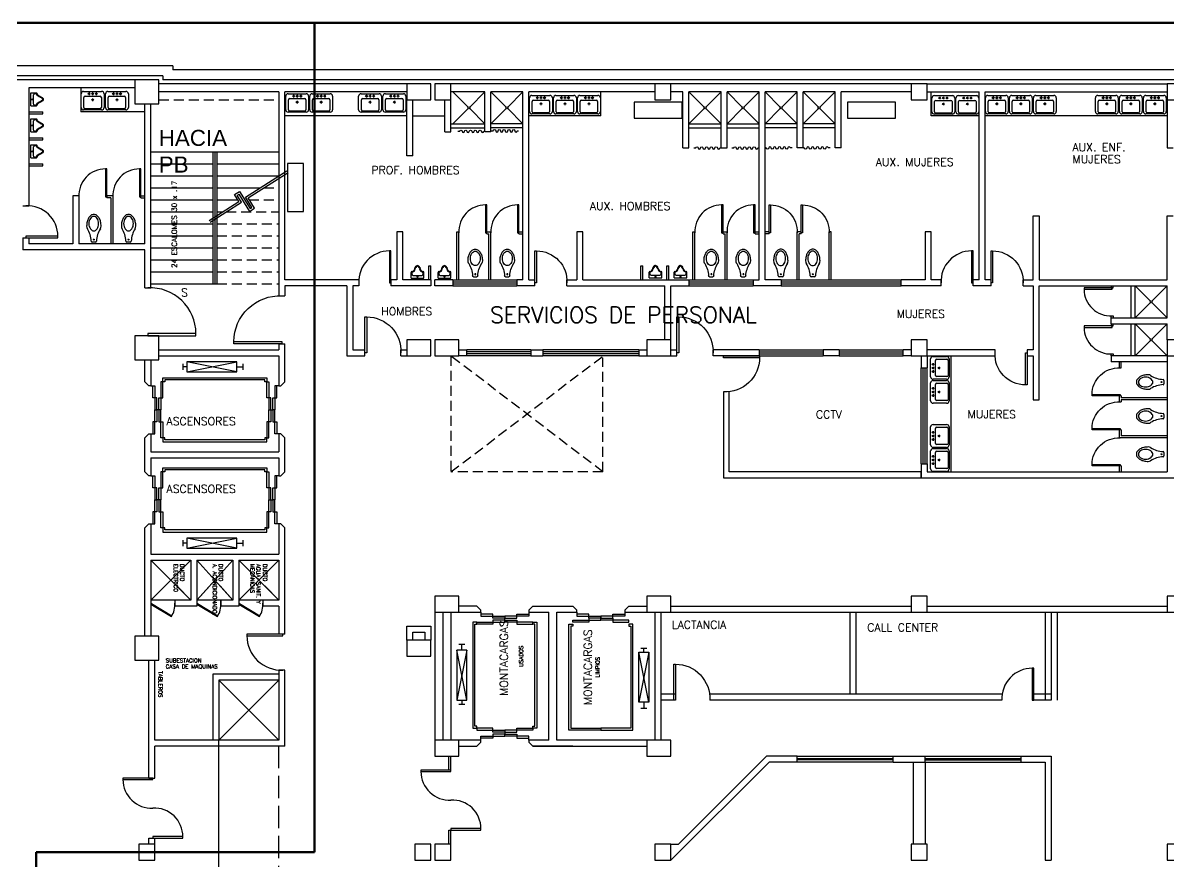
# Model space of a CAD drawing. Header units: metres. Extents: x 51 to 18146, y -212 to 18074.
# Drawn here: x 115.13 to 143.76, y -116.61 to -95.67 of the extents above; entities that cross this region are included whole.
import ezdxf

# ---------------------------------------------------------------- set-up
doc = ezdxf.new("R2010")
doc.units = ezdxf.units.M
doc.linetypes.add('DASHED', pattern=[0.75, 0.5, -0.25])
doc.linetypes.add('HIDDEN', pattern=[0.375, 0.25, -0.125])
doc.layers.get('0').update_dxf_attribs({"color": 250})
for name, color, linetype in [('AY', 1, 'Continuous'), ('COL', 2, 'Continuous'), ('GR', 6, 'Continuous'), ('MU', 1, 'Continuous'), ('NO', 250, 'Continuous'), ('PA', 7, 'Continuous'), ('PU', 1, 'Continuous'), ('RUTAS EVACUACION SECUNDARIA', 150, 'Continuous'), ('SA', 1, 'Continuous'), ('TA', 3, 'Continuous'), ('VE', 5, 'Continuous')]:
    doc.layers.add(name, color=color, linetype=linetype)
doc.layers.add('ZONAS', color=20, linetype='Continuous', lineweight=50)
doc.layers.get('0').freeze()
doc.styles.add('ROMANS', font='romans', dxfattribs={"height": 0.13})
doc.styles.get("Standard").update_dxf_attribs({"font": 'arial.ttf'})

# ---------------------------------------------------------------- blocks, each defined once
blk = doc.blocks.new('P-IZ')
at = {"color": 0}
blk.add_lwpolyline([(0.05, 1), (0.05, 0), (0, 0), (0, 1), (0.05, 1, -0.429311), (1, 0, -3.280951)], format="xyb", dxfattribs=at)
blk = doc.blocks.new('AS-03')
at = {"color": 0}
for p, q in [((-0.218, 0.302), (0.232, 0.302)), ((-0.278, -0.098), (-0.278, 0.242)), ((-0.211, -0.103), (-0.211, 0.152)), ((-0.181, 0.182), (0.194, 0.182)), ((-0.053, 0.242), (-0.113, 0.242)), ((-0.083, 0.272), (-0.083, 0.212)), ((0.037, 0.242), (-0.023, 0.242)), ((0.037, 0.092), (-0.023, 0.092)), ((0.007, 0.272), (0.007, 0.212)), ((0.007, 0.122), (0.007, 0.062)), ((0.127, 0.242), (0.067, 0.242)), ((0.097, 0.272), (0.097, 0.212)), ((0.224, 0.152), (0.224, -0.103)), ((0.292, 0.242), (0.292, -0.098)), ((0.232, -0.158), (-0.218, -0.158)), ((0.194, -0.133), (-0.181, -0.133))]:
    blk.add_line(p, q, dxfattribs=at)
for centre in [(-0.083, 0.242), (0.007, 0.242), (0.007, 0.092), (0.097, 0.242)]:
    blk.add_circle(centre, 0.02, dxfattribs=at)
for centre, radius, start, end in [((-0.218, 0.242), 0.06, 90, 180), ((0.232, 0.242), 0.06, 0, 90), ((-0.181, 0.152), 0.03, 90, 180), ((0.194, 0.152), 0.03, 0, 90), ((-0.218, -0.098), 0.06, 180, 270), ((-0.181, -0.103), 0.03, 180, 270), ((0.194, -0.103), 0.03, 270, 0), ((0.232, -0.098), 0.06, 270, 0)]:
    blk.add_arc(centre, radius, start, end, dxfattribs=at)
blk = doc.blocks.new('P-DE')
at = {"color": 0}
blk.add_lwpolyline([(-0.05, 1), (-0.05, 0), (0, 0), (0, 1), (-0.05, 1, 0.429311), (-1, 0, 3.280951)], format="xyb", dxfattribs=at)
blk = doc.blocks.new('AS-08')
at = {"color": 0}
for p, q in [((-0.136, 0.143), (-0.136, 0.002)), ((0.184, 0.143), (-0.136, 0.143)), ((-0.121, 0.038), (-0.121, 0.028)), ((0.129, 0.078), (-0.081, 0.078)), ((0.169, 0.038), (0.169, 0.028)), ((0.184, 0.143), (0.184, 0.002)), ((-0.044, -0.096), (-0.033, -0.123)), ((-0.031, -0.09), (-0.018, -0.118)), ((0.091, -0.096), (0.08, -0.123))]:
    blk.add_line(p, q, dxfattribs=at)
blk.add_lwpolyline([(0.078, -0.09), (0.065, -0.118)], dxfattribs=at)
blk.add_circle((0.024, 0.113), 0.01, dxfattribs=at)
for centre, radius, start, end in [((-0.116, 0.002), 0.02, 180, 259.7597), ((-0.081, 0.038), 0.04, 90, 180), ((-0.081, 0.028), 0.04, 180, 248.1066), ((0.129, 0.038), 0.04, 0, 90), ((0.129, 0.028), 0.04, 291.8934, 0), ((0.164, 0.002), 0.02, 280.2403, 0), ((-0.136, -0.109), 0.0925, 10.6851, 79.7597), ((-0.136, -0.109), 0.107, 10.6851, 68.1066), ((-0.026, -0.088), 0.02, 190.6851, 203.774), ((-0.051, -0.131), 0.02, 16.3231, 23.774), ((0.024, -0.109), 0.0575, 193.7481, 343.6769), ((-0.037, -0.126), 0.02, 15.4756, 23.774), ((0.024, -0.109), 0.0425, 195.4756, 344.5244), ((0.084, -0.126), 0.02, 156.226, 164.5244), ((0.184, -0.109), 0.107, 111.8934, 169.3149), ((0.098, -0.131), 0.02, 156.226, 163.6769), ((0.073, -0.088), 0.02, 336.226, 349.3149), ((0.184, -0.109), 0.0925, 100.2403, 169.3149)]:
    blk.add_arc(centre, radius, start, end, dxfattribs=at)
blk = doc.blocks.new('-COL60-')
at = {"color": 0}
blk.add_lwpolyline([(-0.3, 0.3), (-0.3, -0.3), (0.3, -0.3), (0.3, 0.3)], close=True, dxfattribs=at)
blk = doc.blocks.new('-COL40-')
at = {"color": 0}
blk.add_lwpolyline([(-0.2, 0.2), (-0.2, -0.2), (0.2, -0.2), (0.2, 0.2)], close=True, dxfattribs=at)
blk = doc.blocks.new('AS-14')
at = {"color": 0}
blk.add_line((-0.046, 0.483), (0.036, 0.483), dxfattribs=at)
for points in [[(-0.162, 0.158, 0.022879), (-0.17, 0.146, 0.128162), (-0.185, 0.088, 0.055069), (-0.173, -0.023, 0.068879), (-0.14, -0.11, 0.105724), (-0.079, -0.182, 0.165058), (-0.005, -0.207, 0.165058), (0.069, -0.182, 0.105724), (0.13, -0.11, 0.068879), (0.163, -0.023, 0.055069), (0.175, 0.088, 0.128162)], [(0.175, 0.088, 0.128162), (0.16, 0.146, 0.022879), (0.152, 0.158, 0.085166)]]:
    blk.add_lwpolyline(points, format="xyb", dxfattribs=at)
blk.add_lwpolyline([(-0.125, 0.023, 0.068446), (-0.116, -0.049, 0.080596), (-0.09, -0.105, 0.107056), (-0.047, -0.145, 0.138156), (-0.003, -0.158, 0.138156), (0.041, -0.145, 0.107056), (0.083, -0.105, 0.080596), (0.109, -0.049, 0.068446), (0.119, 0.023, 0.068446), (0.109, 0.095, 0.080596), (0.083, 0.151, 0.107056), (0.041, 0.191, 0.138156), (-0.003, 0.203, 0.138156), (-0.047, 0.191, 0.107056), (-0.09, 0.151, 0.080596), (-0.116, 0.095, 0.068446)], format="xyb", close=True, dxfattribs=at)
blk.add_circle((-0.002, 0.42), 0.0125, dxfattribs=at)
for centre, radius, start, end in [((-0.7, 0.487), 0.63, 327.6068, 357.4769), ((-0.046, 0.458), 0.025, 90, 177.4769), ((0.036, 0.458), 0.025, 2.5231, 90), ((0.69, 0.487), 0.63, 182.5231, 212.3932)]:
    blk.add_arc(centre, radius, start, end, dxfattribs=at)
blk = doc.blocks.new('-MP1')
at = {"color": 0}
for points in [[(0.475, 0.5), (0.475, 0), (0.5, 0), (0.5, 0.5), (0.475, 0.5, 0.429311), (0, 0, 3.280951)], [(-0.475, -0.5), (-0.475, 0), (-0.5, 0), (-0.5, -0.5), (-0.475, -0.5, 0.429311), (0, 0, 3.280951)]]:
    blk.add_lwpolyline(points, format="xyb", dxfattribs=at)

msp = doc.modelspace()

# ---------------------------------------------------------------- linework, layer by layer
at = {"layer": 'AY', "color": 0, "linetype": 'HIDDEN'}
for p, q in [((118.533, -97.589), (121.533, -97.589)), ((129.633, -106.889), (125.833, -103.989)), ((125.833, -103.989), (125.833, -106.889)), ((125.833, -106.889), (129.633, -103.989)), ((129.633, -106.889), (129.633, -104.039)), ((129.633, -106.889), (125.833, -106.889))]:
    msp.add_line(p, q, dxfattribs=at)
at = {"layer": 'AY', "color": 0}
for p, q in [((119.133, -104.189), (119.133, -104.339)), ((120.483, -104.389), (119.233, -104.139)), ((119.233, -104.389), (120.483, -104.139)), ((120.633, -104.189), (120.633, -104.339)), ((119.233, -104.264), (119.133, -104.264)), ((120.483, -104.264), (120.633, -104.264)), ((118.533, -105.339), (118.483, -105.339)), ((121.333, -105.339), (121.383, -105.339)), ((118.533, -107.589), (118.483, -107.589)), ((121.333, -107.589), (121.383, -107.589)), ((119.133, -108.589), (119.133, -108.739)), ((119.233, -108.664), (119.133, -108.664)), ((119.233, -108.789), (120.483, -108.539)), ((120.483, -108.789), (119.233, -108.539)), ((120.483, -108.664), (120.633, -108.664)), ((120.633, -108.589), (120.633, -108.739)), ((119.333, -110.089), (118.333, -109.089)), ((119.333, -109.089), (118.333, -110.089)), ((119.483, -109.089), (120.383, -110.089)), ((120.383, -109.089), (119.483, -110.089)), ((121.533, -110.089), (120.533, -109.089)), ((121.533, -109.089), (120.533, -110.089)), ((118.687, -109.735), (118.333, -110.089)), ((119.333, -110.089), (118.98, -109.735)), ((119.802, -109.735), (119.483, -110.089)), ((120.065, -109.735), (120.383, -110.089)), ((120.887, -109.735), (120.533, -110.089)), ((121.533, -110.089), (121.18, -109.735)), ((118.933, -110.089), (118.333, -110.089)), ((118.933, -110.089), (118.333, -110.089)), ((120.083, -110.089), (119.483, -110.089)), ((120.083, -110.089), (119.483, -110.089)), ((121.133, -110.089), (120.533, -110.089)), ((121.133, -110.089), (120.533, -110.089)), ((125.833, -110.389), (125.833, -113.589)), ((129.583, -110.539), (129.583, -110.489)), ((127.183, -110.589), (127.183, -110.539)), ((129.583, -110.589), (129.583, -110.539)), ((126.233, -112.589), (125.983, -111.339)), ((126.233, -111.339), (125.983, -112.589)), ((126.033, -111.189), (126.183, -111.189)), ((126.108, -111.339), (126.108, -111.189)), ((130.583, -111.289), (130.733, -111.289)), ((130.658, -111.389), (130.658, -111.289)), ((130.783, -112.639), (130.533, -111.389)), ((130.783, -111.389), (130.533, -112.639)), ((119.883, -111.939), (119.883, -113.589)), ((121.533, -111.939), (119.883, -111.939)), ((121.533, -111.939), (119.883, -111.939)), ((119.883, -111.939), (119.883, -113.589)), ((121.533, -112.089), (120.033, -113.589)), ((120.033, -112.089), (121.533, -113.589)), ((121.533, -112.089), (120.033, -112.089)), ((120.033, -112.089), (120.033, -113.589)), ((120.033, -112.089), (120.033, -113.589)), ((121.533, -112.089), (120.033, -112.089)), ((120.033, -112.089), (121.533, -113.589)), ((121.533, -112.089), (120.033, -113.589)), ((126.033, -112.689), (126.183, -112.689)), ((126.108, -112.589), (126.108, -112.689)), ((130.658, -112.639), (130.658, -112.789)), ((130.583, -112.789), (130.733, -112.789)), ((127.183, -113.389), (127.183, -113.439))]:
    msp.add_line(p, q, dxfattribs=at)
at = {"layer": 'AY', "color": 0, "linetype": 'DASHED'}
for p, q in [((120.033, -155.839), (120.033, -113.589)), ((120.033, -130.735), (120.033, -113.589)), ((121.533, -138.289), (121.533, -113.639)), ((121.533, -130.735), (121.533, -113.639))]:
    msp.add_line(p, q, dxfattribs=at)
at = {"layer": 'AY', "color": 15}
for points in [[(119.233, -104.139), (119.233, -104.389), (120.483, -104.389), (120.483, -104.139)], [(118.633, -104.639), (118.633, -104.539), (121.233, -104.539), (121.233, -104.639), (121.183, -104.639), (121.183, -104.589), (118.683, -104.589), (118.683, -104.639)], [(118.633, -106.039), (118.633, -106.139), (121.233, -106.139), (121.233, -106.039), (121.183, -106.039), (121.183, -106.089), (118.683, -106.089), (118.683, -106.039)], [(118.633, -106.889), (118.633, -106.789), (121.233, -106.789), (121.233, -106.889), (121.183, -106.889), (121.183, -106.839), (118.683, -106.839), (118.683, -106.889)], [(118.633, -108.289), (118.633, -108.389), (121.233, -108.389), (121.233, -108.289), (121.183, -108.289), (121.183, -108.339), (118.683, -108.339), (118.683, -108.289)], [(119.233, -108.539), (119.233, -108.789), (120.483, -108.789), (120.483, -108.539)], [(126.483, -110.639), (126.383, -110.639), (126.383, -113.289), (126.483, -113.289), (126.483, -113.239), (126.433, -113.239), (126.433, -110.689), (126.483, -110.689)], [(127.883, -110.639), (127.983, -110.639), (127.983, -113.289), (127.883, -113.289), (127.883, -113.239), (127.933, -113.239), (127.933, -110.689), (127.883, -110.689)], [(129.583, -113.339), (128.783, -113.339), (128.783, -110.689), (128.883, -110.689), (128.883, -110.739), (128.833, -110.739), (128.833, -113.289), (129.583, -113.289)], [(129.583, -113.339), (130.383, -113.339), (130.383, -110.689), (130.283, -110.689), (130.283, -110.739), (130.333, -110.739), (130.333, -113.289), (129.583, -113.289)], [(125.983, -112.589), (126.233, -112.589), (126.233, -111.339), (125.983, -111.339)], [(130.533, -111.389), (130.783, -111.389), (130.783, -112.639), (130.533, -112.639)]]:
    msp.add_lwpolyline(points, close=True, dxfattribs=at)
for points in [[(118.333, -104.739), (118.383, -104.739), (118.433, -104.739), (118.433, -105.039), (118.383, -105.039), (118.383, -104.739)], [(118.633, -104.639), (118.583, -104.639), (118.583, -105.039), (118.633, -105.039), (118.633, -104.639)], [(121.233, -104.639), (121.283, -104.639), (121.283, -105.039), (121.233, -105.039), (121.233, -104.639)], [(121.533, -104.739), (121.483, -104.739), (121.433, -104.739), (121.433, -105.039), (121.483, -105.039), (121.483, -104.739)], [(118.433, -105.039), (118.433, -105.339), (118.483, -105.339), (118.483, -105.039), (118.433, -105.039)], [(118.583, -105.039), (118.583, -105.339), (118.533, -105.339), (118.533, -105.039), (118.583, -105.039)], [(121.283, -105.039), (121.283, -105.339), (121.333, -105.339), (121.333, -105.039), (121.283, -105.039)], [(121.433, -105.039), (121.433, -105.339), (121.383, -105.339), (121.383, -105.039), (121.433, -105.039)], [(118.433, -105.639), (118.433, -105.339), (118.483, -105.339), (118.483, -105.639), (118.433, -105.639)], [(118.583, -105.639), (118.583, -105.339), (118.533, -105.339), (118.533, -105.639), (118.583, -105.639)], [(121.283, -105.639), (121.283, -105.339), (121.333, -105.339), (121.333, -105.639), (121.283, -105.639)], [(121.433, -105.639), (121.433, -105.339), (121.383, -105.339), (121.383, -105.639), (121.433, -105.639)], [(118.333, -105.939), (118.383, -105.939), (118.433, -105.939), (118.433, -105.639), (118.383, -105.639), (118.383, -105.939)], [(118.633, -106.039), (118.583, -106.039), (118.583, -105.639), (118.633, -105.639), (118.633, -106.039)], [(121.233, -106.039), (121.283, -106.039), (121.283, -105.639), (121.233, -105.639), (121.233, -106.039)], [(121.533, -105.939), (121.483, -105.939), (121.433, -105.939), (121.433, -105.639), (121.483, -105.639), (121.483, -105.939)], [(118.333, -106.989), (118.383, -106.989), (118.433, -106.989), (118.433, -107.289), (118.383, -107.289), (118.383, -106.989)], [(118.633, -106.889), (118.583, -106.889), (118.583, -107.289), (118.633, -107.289), (118.633, -106.889)], [(121.233, -106.889), (121.283, -106.889), (121.283, -107.289), (121.233, -107.289), (121.233, -106.889)], [(121.533, -106.989), (121.483, -106.989), (121.433, -106.989), (121.433, -107.289), (121.483, -107.289), (121.483, -106.989)], [(118.433, -107.289), (118.433, -107.589), (118.483, -107.589), (118.483, -107.289), (118.433, -107.289)], [(118.583, -107.289), (118.583, -107.589), (118.533, -107.589), (118.533, -107.289), (118.583, -107.289)], [(121.283, -107.289), (121.283, -107.589), (121.333, -107.589), (121.333, -107.289), (121.283, -107.289)], [(121.433, -107.289), (121.433, -107.589), (121.383, -107.589), (121.383, -107.289), (121.433, -107.289)], [(118.433, -107.889), (118.433, -107.589), (118.483, -107.589), (118.483, -107.889), (118.433, -107.889)], [(118.583, -107.889), (118.583, -107.589), (118.533, -107.589), (118.533, -107.889), (118.583, -107.889)], [(121.283, -107.889), (121.283, -107.589), (121.333, -107.589), (121.333, -107.889), (121.283, -107.889)], [(121.433, -107.889), (121.433, -107.589), (121.383, -107.589), (121.383, -107.889), (121.433, -107.889)], [(118.333, -108.189), (118.383, -108.189), (118.433, -108.189), (118.433, -107.889), (118.383, -107.889), (118.383, -108.189)], [(118.633, -108.289), (118.583, -108.289), (118.583, -107.889), (118.633, -107.889), (118.633, -108.289)], [(121.233, -108.289), (121.283, -108.289), (121.283, -107.889), (121.233, -107.889), (121.233, -108.289)], [(121.533, -108.189), (121.483, -108.189), (121.433, -108.189), (121.433, -107.889), (121.483, -107.889), (121.483, -108.189)], [(126.583, -110.389), (126.583, -110.439), (126.583, -110.489), (126.883, -110.489), (126.883, -110.439), (126.583, -110.439)], [(126.883, -110.489), (127.183, -110.489), (127.183, -110.539), (126.883, -110.539), (126.883, -110.489)], [(127.483, -110.489), (127.183, -110.489), (127.183, -110.539), (127.483, -110.539), (127.483, -110.489)], [(127.783, -110.389), (127.783, -110.439), (127.783, -110.489), (127.483, -110.489), (127.483, -110.439), (127.783, -110.439)], [(128.983, -110.389), (128.983, -110.439), (128.983, -110.489), (129.283, -110.489), (129.283, -110.439), (128.983, -110.439)], [(129.283, -110.489), (129.583, -110.489), (129.583, -110.539), (129.283, -110.539), (129.283, -110.489)], [(129.883, -110.489), (129.583, -110.489), (129.583, -110.539), (129.883, -110.539), (129.883, -110.489)], [(130.183, -110.389), (130.183, -110.439), (130.183, -110.489), (129.883, -110.489), (129.883, -110.439), (130.183, -110.439)], [(126.483, -110.689), (126.483, -110.639), (126.883, -110.639), (126.883, -110.689), (126.483, -110.689)], [(126.883, -110.639), (127.183, -110.639), (127.183, -110.589), (126.883, -110.589), (126.883, -110.639)], [(127.483, -110.639), (127.183, -110.639), (127.183, -110.589), (127.483, -110.589), (127.483, -110.639)], [(127.883, -110.689), (127.883, -110.639), (127.483, -110.639), (127.483, -110.689), (127.883, -110.689)], [(128.883, -110.639), (128.883, -110.589), (129.283, -110.589), (129.283, -110.639), (128.883, -110.639)], [(129.283, -110.589), (129.583, -110.589), (129.583, -110.539), (129.283, -110.539), (129.283, -110.589)], [(129.883, -110.589), (129.583, -110.589), (129.583, -110.539), (129.883, -110.539), (129.883, -110.589)], [(130.283, -110.639), (130.283, -110.589), (129.883, -110.589), (129.883, -110.639), (130.283, -110.639)], [(126.483, -113.289), (126.483, -113.339), (126.883, -113.339), (126.883, -113.289), (126.483, -113.289)], [(126.883, -113.339), (127.183, -113.339), (127.183, -113.389), (126.883, -113.389), (126.883, -113.339)], [(127.483, -113.339), (127.183, -113.339), (127.183, -113.389), (127.483, -113.389), (127.483, -113.339)], [(127.883, -113.289), (127.883, -113.339), (127.483, -113.339), (127.483, -113.289), (127.883, -113.289)], [(126.583, -113.589), (126.583, -113.539), (126.583, -113.489), (126.883, -113.489), (126.883, -113.539), (126.583, -113.539)], [(126.883, -113.489), (127.183, -113.489), (127.183, -113.439), (126.883, -113.439), (126.883, -113.489)], [(127.483, -113.489), (127.183, -113.489), (127.183, -113.439), (127.483, -113.439), (127.483, -113.489)], [(127.783, -113.589), (127.783, -113.539), (127.783, -113.489), (127.483, -113.489), (127.483, -113.539), (127.783, -113.539)]]:
    msp.add_lwpolyline(points, dxfattribs=at)
at = {"layer": 'COL', "color": 15}
for p, q in [((118.883, -96.739), (110.383, -96.739)), ((118.883, -96.739), (118.883, -96.839)), ((118.633, -96.989), (110.633, -96.989)), ((118.633, -96.989), (118.633, -97.089)), ((169.233, -96.839), (118.883, -96.839)), ((169.483, -97.089), (118.633, -97.089))]:
    msp.add_line(p, q, dxfattribs=at)
for points in [[(124.733, -97.189), (124.733, -97.589), (125.333, -97.589), (125.333, -97.189)], [(124.733, -103.589), (124.733, -103.989), (125.333, -103.989), (125.333, -103.589)], [(125.433, -103.589), (125.433, -103.989), (126.033, -103.989), (126.033, -103.589)], [(130.733, -103.589), (130.733, -103.989), (131.333, -103.989), (131.333, -103.589)], [(125.433, -109.989), (125.433, -110.389), (126.033, -110.389), (126.033, -109.989)], [(130.733, -109.989), (130.733, -110.389), (131.333, -110.389), (131.333, -109.989)], [(124.733, -111.089), (124.733, -111.489), (125.333, -111.489), (125.333, -111.089)], [(125.433, -113.589), (125.433, -113.989), (126.033, -113.989), (126.033, -113.589)], [(130.733, -113.589), (130.733, -113.989), (131.333, -113.989), (131.333, -113.589)]]:
    msp.add_lwpolyline(points, close=True, dxfattribs=at)
at = {"layer": 'GR', "color": 15}
for p, q in [((118.333, -98.889), (119.883, -98.889)), ((119.983, -98.889), (121.533, -98.889)), ((118.333, -99.189), (119.883, -99.189)), ((119.983, -99.189), (121.533, -99.189)), ((118.333, -99.489), (119.883, -99.489)), ((119.983, -99.489), (121.533, -99.489)), ((118.333, -99.789), (119.883, -99.789)), ((119.983, -99.789), (121.065, -99.789)), ((118.333, -100.089), (119.883, -100.089)), ((119.983, -100.089), (120.483, -100.089)), ((120.783, -100.089), (120.783, -100.089)), ((118.333, -100.389), (119.883, -100.389)), ((119.983, -100.389), (120.124, -100.389)), ((118.333, -100.689), (119.883, -100.689)), ((118.333, -100.989), (119.883, -100.989)), ((118.333, -101.289), (119.883, -101.289)), ((118.333, -101.589), (119.883, -101.589)), ((118.333, -101.889), (119.883, -101.889)), ((118.333, -102.189), (119.883, -102.189))]:
    msp.add_line(p, q, dxfattribs=at)
at = {"layer": 'GR', "color": 15, "linetype": 'HIDDEN'}
for p, q in [((121.159, -99.789), (121.533, -99.789)), ((120.783, -100.089), (121.533, -100.089)), ((120.217, -100.389), (121.533, -100.389)), ((119.983, -100.689), (121.533, -100.689)), ((119.983, -100.989), (121.533, -100.989)), ((119.983, -101.289), (121.533, -101.289)), ((119.983, -101.589), (121.533, -101.589)), ((119.983, -101.889), (121.533, -101.889)), ((119.983, -102.189), (121.533, -102.189))]:
    msp.add_line(p, q, dxfattribs=at)
at = {"layer": 'GR', "color": 15}
for points in [[(119.788, -100.605), (120.527, -100.129), (120.422, -99.958), (120.55, -99.88), (120.812, -100.306), (120.854, -100.28), (120.698, -100.024), (121.733, -99.361)], [(119.816, -100.647), (120.596, -100.145), (120.491, -99.975), (120.534, -99.949), (120.795, -100.375), (120.923, -100.297), (120.766, -100.041), (121.76, -99.403)]]:
    msp.add_lwpolyline(points, dxfattribs=at)
at = {"layer": 'MU', "color": 0}
for p, q in [((116.583, -97.289), (116.583, -97.889)), ((129.583, -97.989), (129.583, -97.389)), ((137.833, -97.989), (137.833, -97.389)), ((118.183, -97.889), (116.583, -97.889)), ((124.733, -97.989), (121.683, -97.989)), ((124.883, -97.989), (125.683, -97.989)), ((129.583, -97.989), (127.783, -97.989)), ((139.033, -97.989), (137.833, -97.989)), ((143.733, -97.989), (139.183, -97.989)), ((138.333, -106.889), (138.333, -103.989))]:
    msp.add_line(p, q, dxfattribs=at)
at = {"layer": 'MU', "color": 15}
for points in [[(131.61, -97.65), (130.41, -97.65), (130.41, -98.05), (131.61, -98.05)], [(136.947, -97.65), (135.747, -97.65), (135.747, -98.05), (136.947, -98.05)], [(121.745, -99.182), (121.745, -100.382), (122.145, -100.382), (122.145, -99.182)]]:
    msp.add_lwpolyline(points, close=True, dxfattribs=at)
at = {"layer": 'NO'}
for p, q in [((132.646, -104.889), (132.646, -107.039)), ((132.784, -106.889), (132.79, -104.884)), ((132.646, -107.039), (137.583, -107.039)), ((137.583, -106.889), (132.784, -106.889)), ((137.583, -107.039), (137.583, -106.889)), ((135.808, -112.443), (135.808, -110.389)), ((135.958, -112.443), (135.958, -110.389)), ((140.683, -110.389), (140.683, -112.593)), ((140.833, -110.389), (140.833, -112.593)), ((140.983, -110.389), (140.983, -112.593)), ((131.447, -112.443), (131.083, -112.443)), ((139.61, -112.443), (132.296, -112.443)), ((140.833, -112.443), (140.363, -112.443)), ((131.447, -112.593), (131.083, -112.593)), ((139.603, -112.593), (132.302, -112.593)), ((140.833, -112.593), (140.363, -112.593)), ((137.391, -116.189), (137.391, -114.139)), ((137.683, -114.139), (137.683, -116.189)), ((137.683, -116.189), (137.391, -116.189))]:
    msp.add_line(p, q, dxfattribs=at)
at = {"layer": 'PA', "color": 0}
for p, q in [((117.933, -97.089), (111.333, -97.089)), ((117.933, -97.289), (115.283, -97.289)), ((115.283, -97.289), (115.283, -100.239)), ((124.733, -97.189), (118.533, -97.189)), ((130.933, -97.189), (125.833, -97.189)), ((137.333, -97.189), (131.333, -97.189)), ((137.733, -97.189), (143.733, -97.189)), ((121.533, -97.389), (118.533, -97.389)), ((121.533, -97.389), (121.533, -102.489)), ((121.683, -102.089), (121.683, -97.389)), ((124.733, -97.389), (121.683, -97.389)), ((124.733, -98.989), (124.733, -97.589)), ((124.883, -98.989), (124.883, -97.589)), ((125.683, -98.389), (125.683, -97.589)), ((126.683, -97.389), (125.833, -97.389)), ((125.833, -98.389), (125.833, -97.389)), ((126.683, -98.389), (126.683, -97.389)), ((127.633, -97.389), (126.833, -97.389)), ((126.833, -98.389), (126.833, -97.389)), ((127.633, -102.089), (127.633, -97.389)), ((127.783, -102.089), (127.783, -97.389)), ((130.933, -97.389), (127.783, -97.389)), ((131.633, -97.389), (131.333, -97.389)), ((131.633, -98.789), (131.633, -97.389)), ((132.583, -97.389), (131.783, -97.389)), ((131.783, -98.789), (131.783, -97.389)), ((132.583, -98.789), (132.583, -97.389)), ((133.533, -97.389), (132.733, -97.389)), ((132.733, -98.789), (132.733, -97.389)), ((133.533, -102.089), (133.533, -97.389)), ((134.483, -97.389), (133.683, -97.389)), ((133.683, -102.089), (133.683, -97.389)), ((134.483, -98.789), (134.483, -97.389)), ((135.433, -97.389), (134.633, -97.389)), ((134.633, -98.789), (134.633, -97.389)), ((135.433, -98.789), (135.433, -97.389)), ((135.583, -98.789), (135.583, -97.389)), ((137.333, -97.389), (135.583, -97.389)), ((137.733, -97.389), (139.033, -97.389)), ((139.033, -102.089), (139.033, -97.389)), ((139.183, -97.389), (143.733, -97.389)), ((139.183, -102.089), (139.183, -97.389)), ((143.733, -97.589), (143.733, -98.789)), ((118.183, -101.189), (118.183, -97.689)), ((118.333, -102.289), (118.333, -97.689)), ((125.683, -98.389), (125.833, -98.389)), ((126.833, -98.389), (126.683, -98.389)), ((124.883, -98.989), (124.733, -98.989)), ((131.633, -98.789), (131.783, -98.789)), ((132.583, -98.789), (132.733, -98.789)), ((134.633, -98.789), (134.483, -98.789)), ((135.583, -98.789), (135.433, -98.789)), ((143.733, -98.789), (143.883, -98.789)), ((116.383, -99.989), (116.383, -101.189)), ((116.533, -99.989), (116.383, -99.989)), ((116.533, -99.989), (116.533, -101.189)), ((115.133, -100.239), (115.283, -100.239)), ((140.383, -102.089), (140.383, -100.489)), ((140.383, -100.489), (140.533, -100.489)), ((140.533, -100.489), (140.533, -102.089)), ((143.733, -102.089), (143.733, -100.489)), ((143.733, -100.489), (143.883, -100.489)), ((115.133, -101.039), (115.133, -101.339)), ((115.133, -101.039), (115.283, -101.039)), ((115.283, -101.039), (115.283, -101.189)), ((124.483, -100.889), (124.483, -102.089)), ((124.633, -100.889), (124.483, -100.889)), ((124.633, -102.089), (124.633, -100.889)), ((128.983, -100.889), (128.983, -102.089)), ((129.133, -100.889), (128.983, -100.889)), ((129.133, -102.089), (129.133, -100.889)), ((137.833, -100.889), (137.683, -100.889)), ((137.683, -100.889), (137.683, -102.089)), ((137.833, -102.089), (137.833, -100.889)), ((116.383, -101.189), (115.283, -101.189)), ((118.183, -101.189), (116.533, -101.189)), ((118.183, -101.339), (115.133, -101.339)), ((118.183, -102.289), (118.183, -101.339)), ((123.533, -102.089), (121.683, -102.089)), ((123.533, -102.089), (123.533, -102.239)), ((124.333, -102.089), (124.333, -102.239)), ((124.483, -102.089), (124.333, -102.089)), ((125.333, -102.089), (124.633, -102.089)), ((125.333, -102.089), (125.333, -102.239)), ((125.433, -102.239), (125.433, -102.089)), ((125.883, -102.089), (125.433, -102.089)), ((125.883, -102.089), (125.883, -102.239)), ((127.633, -102.089), (127.483, -102.089)), ((127.483, -102.089), (127.483, -102.239)), ((127.783, -102.089), (127.933, -102.089)), ((127.933, -102.239), (127.933, -102.089)), ((128.733, -102.239), (128.733, -102.089)), ((128.733, -102.089), (128.983, -102.089)), ((129.133, -102.089), (131.783, -102.089)), ((131.783, -102.089), (131.783, -102.239)), ((133.383, -102.089), (133.383, -102.239)), ((133.383, -102.089), (133.533, -102.089)), ((134.083, -102.089), (133.683, -102.089)), ((134.083, -102.089), (134.083, -102.239)), ((137.083, -102.239), (137.083, -102.089)), ((137.683, -102.089), (137.083, -102.089)), ((138.083, -102.089), (137.833, -102.089)), ((138.083, -102.239), (138.083, -102.089)), ((138.883, -102.239), (138.883, -102.089)), ((139.033, -102.089), (138.883, -102.089)), ((139.333, -102.089), (139.183, -102.089)), ((139.333, -102.239), (139.333, -102.089)), ((140.133, -102.239), (140.133, -102.089)), ((140.133, -102.089), (140.383, -102.089)), ((140.533, -102.089), (143.733, -102.089)), ((118.183, -102.289), (118.333, -102.289)), ((123.233, -102.239), (121.683, -102.239)), ((121.683, -102.239), (121.683, -102.489)), ((123.233, -102.239), (123.233, -103.989)), ((123.383, -102.239), (123.383, -103.839)), ((123.533, -102.239), (123.383, -102.239)), ((125.333, -102.239), (124.333, -102.239)), ((125.883, -102.239), (125.433, -102.239)), ((127.933, -102.239), (127.483, -102.239)), ((128.733, -102.239), (131.183, -102.239)), ((131.183, -103.589), (131.183, -102.239)), ((131.333, -102.239), (131.783, -102.239)), ((131.333, -103.589), (131.333, -102.239)), ((134.083, -102.239), (133.383, -102.239)), ((138.083, -102.239), (137.083, -102.239)), ((139.333, -102.239), (138.883, -102.239)), ((140.133, -102.239), (140.383, -102.239)), ((140.383, -102.239), (140.383, -103.839)), ((140.533, -102.239), (143.733, -102.239)), ((140.533, -105.089), (140.533, -102.239)), ((143.733, -103.039), (143.733, -102.239)), ((121.533, -102.489), (121.683, -102.489)), ((142.333, -103.039), (143.733, -103.039)), ((142.333, -103.189), (142.333, -103.039)), ((142.333, -103.189), (143.733, -103.189)), ((143.733, -103.589), (143.733, -103.189)), ((118.533, -103.839), (121.533, -103.839)), ((121.533, -103.689), (121.533, -103.839)), ((121.533, -103.689), (121.683, -103.689)), ((121.683, -104.639), (121.683, -103.689)), ((123.383, -103.839), (123.683, -103.839)), ((123.683, -103.989), (123.683, -103.839)), ((124.583, -103.839), (124.733, -103.839)), ((124.583, -103.989), (124.583, -103.839)), ((126.033, -103.839), (126.233, -103.839)), ((126.233, -103.989), (126.233, -103.839)), ((127.833, -103.839), (128.133, -103.839)), ((127.833, -103.839), (127.833, -103.989)), ((128.133, -103.839), (128.133, -103.989)), ((130.533, -103.839), (130.733, -103.839)), ((130.533, -103.839), (130.533, -103.989)), ((131.333, -103.839), (131.483, -103.839)), ((131.483, -103.989), (131.483, -103.839)), ((133.533, -103.839), (132.383, -103.839)), ((132.383, -103.989), (132.383, -103.839)), ((133.533, -103.839), (133.533, -103.989)), ((135.533, -103.839), (135.133, -103.839)), ((135.133, -103.839), (135.133, -103.989)), ((135.533, -103.839), (135.533, -103.989)), ((137.333, -103.839), (137.133, -103.839)), ((137.133, -103.989), (137.133, -103.839)), ((139.433, -103.839), (137.733, -103.839)), ((139.433, -103.989), (139.433, -103.839)), ((140.383, -103.839), (140.233, -103.839)), ((140.233, -103.839), (140.233, -103.989)), ((118.183, -104.639), (118.183, -104.089)), ((118.333, -104.089), (118.333, -104.739)), ((118.533, -103.989), (121.533, -103.989)), ((121.533, -103.989), (121.533, -104.739)), ((123.233, -103.989), (123.683, -103.989)), ((124.583, -103.989), (124.733, -103.989)), ((126.233, -103.989), (126.033, -103.989)), ((127.833, -103.989), (128.133, -103.989)), ((130.533, -103.989), (130.733, -103.989)), ((131.333, -103.989), (131.483, -103.989)), ((133.533, -103.989), (132.383, -103.989)), ((135.533, -103.989), (135.133, -103.989)), ((137.333, -103.989), (137.133, -103.989)), ((137.583, -103.989), (137.583, -104.289)), ((137.733, -103.989), (137.733, -104.289)), ((137.733, -103.989), (139.433, -103.989)), ((140.233, -103.989), (140.383, -103.989)), ((140.383, -103.989), (140.383, -105.089)), ((142.333, -103.989), (142.333, -104.139)), ((143.733, -103.989), (142.333, -103.989)), ((143.733, -104.139), (142.333, -104.139)), ((143.733, -103.989), (143.733, -106.889)), ((137.583, -104.289), (137.733, -104.289)), ((118.283, -104.739), (118.183, -104.639)), ((118.333, -104.739), (118.283, -104.739)), ((121.533, -104.739), (121.583, -104.739)), ((121.583, -104.739), (121.683, -104.639)), ((140.383, -105.089), (140.533, -105.089)), ((118.333, -106.389), (121.533, -106.389)), ((118.333, -106.539), (121.533, -106.539)), ((137.583, -106.689), (137.583, -107.039)), ((137.583, -106.689), (137.733, -106.689)), ((137.733, -106.689), (137.733, -106.889)), ((137.583, -107.039), (150.333, -107.039)), ((137.733, -106.889), (143.733, -106.889)), ((118.183, -108.289), (118.283, -108.189)), ((118.283, -108.189), (118.333, -108.189)), ((118.333, -108.189), (118.333, -108.939)), ((121.583, -108.189), (121.533, -108.189)), ((121.533, -108.189), (121.533, -108.939)), ((121.683, -108.289), (121.583, -108.189)), ((118.183, -110.989), (118.183, -108.289)), ((121.683, -110.939), (121.683, -108.289)), ((118.333, -108.939), (121.533, -108.939)), ((118.333, -109.089), (118.333, -110.989)), ((118.333, -109.089), (119.333, -109.089)), ((119.333, -109.089), (119.333, -110.089)), ((119.483, -109.089), (119.483, -110.239)), ((119.483, -109.089), (120.383, -109.089)), ((120.383, -109.089), (120.383, -110.089)), ((120.533, -109.089), (120.533, -110.239)), ((120.533, -109.089), (121.533, -109.089)), ((121.533, -109.089), (121.533, -110.089)), ((118.183, -110.989), (118.183, -109.735)), ((118.333, -109.735), (118.333, -110.989)), ((119.333, -109.735), (119.333, -110.089)), ((119.483, -109.735), (119.483, -110.239)), ((120.383, -109.735), (120.383, -110.089)), ((120.533, -109.735), (120.533, -110.239)), ((121.533, -109.735), (121.533, -110.089)), ((121.683, -110.939), (121.683, -109.735)), ((118.933, -110.089), (118.933, -110.239)), ((119.333, -110.089), (118.933, -110.089)), ((119.333, -110.089), (118.933, -110.089)), ((118.933, -110.089), (118.933, -110.239)), ((120.083, -110.239), (120.083, -110.089)), ((120.083, -110.089), (120.083, -110.239)), ((120.383, -110.089), (120.083, -110.089)), ((120.383, -110.089), (120.083, -110.089)), ((120.083, -110.089), (120.083, -110.239)), ((120.083, -110.239), (120.083, -110.089)), ((121.533, -110.089), (121.133, -110.089)), ((121.133, -110.089), (121.133, -110.239)), ((119.483, -110.239), (118.933, -110.239)), ((119.483, -110.239), (118.933, -110.239)), ((120.533, -110.239), (120.083, -110.239)), ((120.533, -110.239), (120.083, -110.239)), ((121.533, -110.239), (121.133, -110.239)), ((121.533, -110.239), (121.533, -110.939)), ((125.433, -110.389), (125.433, -113.739)), ((125.633, -110.389), (125.633, -113.589)), ((126.483, -110.239), (126.033, -110.239)), ((126.033, -110.389), (126.583, -110.389)), ((126.583, -110.339), (126.483, -110.239)), ((126.583, -110.389), (126.583, -110.339)), ((127.883, -110.239), (127.783, -110.339)), ((127.783, -110.339), (127.783, -110.389)), ((127.783, -110.389), (128.283, -110.389)), ((127.883, -110.239), (128.883, -110.239)), ((128.283, -113.589), (128.283, -110.389)), ((128.483, -113.589), (128.483, -110.389)), ((128.483, -110.389), (128.983, -110.389)), ((128.983, -110.339), (128.883, -110.239)), ((128.983, -110.389), (128.983, -110.339)), ((130.283, -110.239), (130.183, -110.339)), ((130.183, -110.339), (130.183, -110.389)), ((130.183, -110.389), (130.733, -110.389)), ((130.283, -110.239), (130.733, -110.239)), ((130.933, -110.389), (130.933, -113.589)), ((131.083, -110.389), (131.083, -113.589)), ((131.333, -110.239), (137.333, -110.239)), ((131.333, -110.239), (137.333, -110.239)), ((131.333, -110.389), (137.333, -110.389)), ((131.333, -110.389), (137.333, -110.389)), ((137.733, -110.239), (143.733, -110.239)), ((137.733, -110.239), (142.421, -110.239)), ((137.733, -110.389), (140.483, -110.389)), ((137.733, -110.389), (140.483, -110.389)), ((140.483, -110.389), (143.733, -110.389)), ((124.733, -111.089), (124.733, -110.739)), ((124.733, -110.739), (125.333, -110.739)), ((125.333, -110.739), (125.333, -111.089)), ((121.683, -110.939), (121.533, -110.939)), ((124.883, -110.889), (125.183, -110.889)), ((124.883, -111.089), (124.883, -110.889)), ((125.183, -110.889), (125.183, -111.089)), ((118.283, -114.539), (118.283, -111.589)), ((118.283, -114.539), (118.283, -111.589)), ((118.433, -113.589), (118.433, -111.589)), ((118.433, -113.589), (118.433, -111.589)), ((121.683, -111.839), (121.533, -111.839)), ((121.533, -111.839), (121.533, -113.589)), ((121.683, -113.739), (121.683, -111.839)), ((121.533, -113.589), (118.433, -113.589)), ((121.533, -113.589), (118.433, -113.589)), ((126.583, -113.589), (126.033, -113.589)), ((126.483, -113.739), (126.583, -113.639)), ((126.583, -113.639), (126.583, -113.589)), ((127.783, -113.589), (127.783, -113.639)), ((128.283, -113.589), (127.783, -113.589)), ((127.783, -113.639), (127.883, -113.739)), ((130.733, -113.589), (128.483, -113.589)), ((121.683, -113.739), (118.433, -113.739)), ((118.433, -114.539), (118.433, -113.739)), ((118.433, -114.539), (118.433, -113.739)), ((121.683, -113.739), (118.433, -113.739)), ((126.033, -113.739), (126.483, -113.739)), ((128.883, -113.739), (127.883, -113.739)), ((127.883, -113.739), (130.733, -113.739)), ((133.783, -114.139), (131.333, -116.589)), ((133.721, -113.989), (131.521, -116.189)), ((134.483, -113.989), (133.721, -113.989)), ((134.483, -114.139), (133.783, -114.139)), ((134.483, -114.139), (134.483, -113.989)), ((136.883, -113.989), (137.683, -113.989)), ((136.883, -114.139), (136.883, -113.989)), ((136.883, -114.139), (137.683, -114.139)), ((137.683, -114.139), (137.683, -113.989)), ((140.083, -114.139), (140.083, -113.989)), ((140.083, -113.989), (140.833, -113.989)), ((140.083, -114.139), (140.083, -113.989)), ((140.083, -113.989), (140.833, -113.989)), ((140.083, -114.139), (140.683, -114.139)), ((140.083, -114.139), (140.683, -114.139)), ((140.683, -114.139), (140.683, -116.589)), ((140.683, -114.139), (140.683, -116.589)), ((140.833, -113.989), (140.833, -116.589)), ((140.833, -113.989), (140.833, -116.589)), ((118.283, -114.539), (118.433, -114.539)), ((118.283, -114.539), (118.433, -114.539)), ((118.283, -116.189), (118.283, -116.039)), ((118.283, -116.039), (118.433, -116.039)), ((118.283, -116.039), (118.433, -116.039)), ((118.283, -116.189), (118.283, -116.039)), ((118.433, -116.189), (118.433, -116.039)), ((118.433, -116.189), (118.433, -116.039)), ((131.333, -116.189), (131.521, -116.189)), ((140.683, -116.589), (140.833, -116.589)), ((140.683, -116.589), (140.833, -116.589))]:
    msp.add_line(p, q, dxfattribs=at)
at = {"layer": 'PA', "color": 15}
for points in [[(118.333, -106.539), (118.333, -106.989), (118.283, -106.989), (118.183, -106.889), (118.183, -106.039), (118.283, -105.939), (118.333, -105.939), (118.333, -106.389)], [(121.533, -106.539), (121.533, -106.989), (121.583, -106.989), (121.683, -106.889), (121.683, -106.039), (121.583, -105.939), (121.533, -105.939), (121.533, -106.389)]]:
    msp.add_lwpolyline(points, dxfattribs=at)
at = {"layer": 'PU', "color": 15}
for p, q in [((118.334, -110.189), (118.846, -110.501)), ((118.334, -110.189), (118.846, -110.501)), ((118.344, -110.172), (118.857, -110.484)), ((118.344, -110.172), (118.857, -110.484)), ((119.484, -110.189), (119.996, -110.501)), ((119.484, -110.189), (119.996, -110.501)), ((119.494, -110.172), (120.007, -110.484)), ((119.494, -110.172), (120.007, -110.484)), ((120.534, -110.189), (121.046, -110.501)), ((120.534, -110.189), (121.046, -110.501)), ((120.544, -110.172), (121.057, -110.484)), ((120.544, -110.172), (121.057, -110.484))]:
    msp.add_line(p, q, dxfattribs=at)
for centre in [(118.334, -110.189), (118.334, -110.189), (119.484, -110.189), (119.484, -110.189), (120.534, -110.189)]:
    msp.add_arc(centre, 0.6, 328.5967, 2.388, dxfattribs=at)
at = {"layer": 'SA', "color": 15}
for p, q in [((125.883, -97.389), (126.266, -97.771)), ((126.683, -97.389), (126.301, -97.771)), ((126.833, -97.389), (127.216, -97.771)), ((127.633, -97.389), (127.251, -97.771)), ((131.783, -97.389), (132.166, -97.771)), ((132.583, -97.389), (132.201, -97.771)), ((132.733, -97.389), (133.116, -97.771)), ((133.533, -97.389), (133.151, -97.771)), ((133.683, -97.389), (134.066, -97.771)), ((134.483, -97.389), (134.101, -97.771)), ((134.633, -97.389), (135.016, -97.771)), ((135.433, -97.389), (135.051, -97.771)), ((126.266, -97.806), (125.883, -98.189)), ((126.301, -97.806), (126.683, -98.189)), ((127.216, -97.806), (126.833, -98.189)), ((127.251, -97.806), (127.633, -98.189)), ((132.166, -97.806), (131.783, -98.189)), ((132.201, -97.806), (132.583, -98.189)), ((133.116, -97.806), (132.733, -98.189)), ((133.151, -97.806), (133.533, -98.189)), ((134.066, -97.806), (133.683, -98.189)), ((134.101, -97.806), (134.483, -98.189)), ((135.016, -97.806), (134.633, -98.189)), ((135.051, -97.806), (135.433, -98.189)), ((125.833, -98.189), (126.683, -98.189)), ((125.833, -98.289), (126.683, -98.289)), ((127.633, -98.189), (126.833, -98.189)), ((127.633, -98.289), (126.833, -98.289)), ((131.783, -98.189), (132.583, -98.189)), ((131.783, -98.289), (132.583, -98.289)), ((132.733, -98.189), (133.533, -98.189)), ((132.733, -98.289), (133.533, -98.289)), ((134.483, -98.189), (133.683, -98.189)), ((134.483, -98.289), (133.683, -98.289)), ((135.433, -98.189), (134.633, -98.189)), ((135.433, -98.289), (134.633, -98.289)), ((142.833, -103.039), (142.833, -102.239)), ((142.933, -103.039), (142.933, -102.239)), ((142.933, -102.239), (143.316, -102.621)), ((143.351, -102.621), (143.733, -102.239)), ((142.933, -103.039), (143.316, -102.656)), ((143.351, -102.656), (143.733, -103.039)), ((142.833, -103.989), (142.833, -103.189)), ((142.933, -103.989), (142.933, -103.189)), ((142.933, -103.189), (143.316, -103.571)), ((143.351, -103.571), (143.733, -103.189)), ((142.933, -103.989), (143.316, -103.606)), ((143.351, -103.606), (143.733, -103.989))]:
    msp.add_line(p, q, dxfattribs=at)
for centre in [(126.283, -97.789), (127.233, -97.789), (132.183, -97.789), (133.133, -97.789), (134.083, -97.789), (135.033, -97.789), (143.333, -102.639), (143.333, -103.589)]:
    msp.add_circle(centre, 0.025, dxfattribs=at)
at = {"layer": 'TA', "color": 0}
for p, q in [((115.283, -97.889), (115.633, -97.889)), ((115.633, -97.939), (115.633, -97.889)), ((115.283, -97.939), (115.633, -97.939)), ((115.283, -98.539), (115.633, -98.539)), ((115.283, -98.589), (115.633, -98.589)), ((115.633, -98.589), (115.633, -98.539)), ((119.883, -98.889), (119.983, -98.889)), ((119.883, -98.889), (119.883, -102.189)), ((119.933, -98.889), (119.933, -102.189)), ((119.983, -98.889), (119.983, -102.189)), ((115.283, -99.189), (115.633, -99.189)), ((115.283, -99.239), (115.633, -99.239)), ((115.633, -99.239), (115.633, -99.189)), ((117.233, -99.989), (117.233, -100.039)), ((117.383, -99.989), (117.233, -99.989)), ((117.333, -100.039), (117.233, -100.039)), ((117.333, -100.039), (117.333, -101.189)), ((117.383, -99.989), (117.383, -101.189)), ((118.083, -100.039), (118.083, -99.989)), ((118.083, -99.989), (118.183, -99.989)), ((118.083, -100.039), (118.183, -100.039)), ((125.983, -102.089), (125.983, -100.889)), ((125.983, -100.889), (126.033, -100.889)), ((126.033, -102.089), (126.033, -100.889)), ((126.733, -100.889), (126.833, -100.889)), ((126.733, -100.939), (126.733, -100.889)), ((126.733, -100.939), (126.783, -100.939)), ((126.783, -102.089), (126.783, -100.939)), ((126.833, -102.089), (126.833, -100.889)), ((127.533, -100.889), (127.633, -100.889)), ((127.533, -100.939), (127.533, -100.889)), ((127.533, -100.939), (127.633, -100.939)), ((131.883, -100.889), (131.933, -100.889)), ((131.883, -102.089), (131.883, -100.889)), ((131.933, -102.089), (131.933, -100.889)), ((132.633, -100.889), (132.733, -100.889)), ((132.633, -100.939), (132.633, -100.889)), ((132.633, -100.939), (132.683, -100.939)), ((132.683, -102.089), (132.683, -100.939)), ((132.733, -102.089), (132.733, -100.889)), ((133.433, -100.889), (133.533, -100.889)), ((133.433, -100.939), (133.433, -100.889)), ((133.433, -100.939), (133.533, -100.939)), ((133.783, -100.889), (133.683, -100.889)), ((133.783, -100.939), (133.683, -100.939)), ((133.783, -100.939), (133.783, -100.889)), ((134.583, -100.889), (134.483, -100.889)), ((134.483, -102.089), (134.483, -100.889)), ((134.583, -100.939), (134.533, -100.939)), ((134.533, -102.089), (134.533, -100.939)), ((134.583, -100.939), (134.583, -100.889)), ((135.333, -100.889), (135.283, -100.889)), ((135.283, -102.089), (135.283, -100.889)), ((135.333, -102.089), (135.333, -100.889)), ((125.283, -102.089), (125.283, -101.739)), ((125.283, -101.739), (125.333, -101.739)), ((125.333, -102.089), (125.333, -101.739)), ((130.583, -101.739), (130.633, -101.739)), ((130.583, -102.089), (130.583, -101.739)), ((130.633, -102.089), (130.633, -101.739)), ((131.233, -102.089), (131.233, -101.739)), ((131.233, -101.739), (131.283, -101.739)), ((131.283, -102.089), (131.283, -101.739)), ((119.883, -102.189), (119.983, -102.189)), ((142.533, -104.139), (142.533, -104.289)), ((142.583, -104.289), (142.583, -104.139)), ((142.533, -104.289), (142.583, -104.289)), ((142.583, -104.989), (142.583, -105.039)), ((143.733, -105.039), (142.583, -105.039)), ((142.583, -105.089), (142.583, -105.139)), ((143.733, -105.089), (142.583, -105.089)), ((142.583, -105.839), (142.533, -105.839)), ((142.533, -105.839), (142.533, -106.039)), ((142.583, -105.839), (142.583, -105.989)), ((143.733, -106.039), (142.533, -106.039)), ((143.733, -105.989), (142.583, -105.989)), ((142.583, -106.739), (142.533, -106.739)), ((142.533, -106.739), (142.533, -106.889)), ((142.583, -106.739), (142.583, -106.889))]:
    msp.add_line(p, q, dxfattribs=at)
at = {"layer": 'TA', "color": 15}
for points in [[(126.005, -98.374), (126.052, -98.374, -1), (126.112, -98.374, 1), (126.172, -98.374, -1), (126.232, -98.374, 1), (126.292, -98.374, -1), (126.352, -98.374, 1), (126.412, -98.374, -1), (126.472, -98.374, 1), (126.532, -98.374, -1), (126.592, -98.374, 1), (126.652, -98.374), (126.683, -98.374)], [(126.845, -98.363), (126.891, -98.363, -1), (126.951, -98.363, 1), (127.011, -98.363, -1), (127.071, -98.363, 1), (127.131, -98.363, -1), (127.191, -98.363, 1), (127.251, -98.363, -1), (127.311, -98.363, 1), (127.371, -98.363, -1), (127.431, -98.363, 1), (127.491, -98.363), (127.523, -98.363)], [(131.905, -98.789), (131.952, -98.789, -1), (132.012, -98.789, 1), (132.072, -98.789, -1), (132.132, -98.789, 1), (132.192, -98.789, -1), (132.252, -98.789, 1), (132.312, -98.789, -1), (132.372, -98.789, 1), (132.432, -98.789, -1), (132.492, -98.789, 1), (132.552, -98.789), (132.583, -98.789)], [(132.855, -98.789), (132.902, -98.789, -1), (132.962, -98.789, 1), (133.022, -98.789, -1), (133.082, -98.789, 1), (133.142, -98.789, -1), (133.202, -98.789, 1), (133.262, -98.789, -1), (133.322, -98.789, 1), (133.382, -98.789, -1), (133.442, -98.789, 1), (133.502, -98.789), (133.533, -98.789)], [(134.362, -98.789), (134.315, -98.789, 1), (134.255, -98.789, -1), (134.195, -98.789, 1), (134.135, -98.789, -1), (134.075, -98.789, 1), (134.015, -98.789, -1), (133.955, -98.789, 1), (133.895, -98.789, -1), (133.835, -98.789, 1), (133.775, -98.789, -1), (133.715, -98.789), (133.683, -98.789)], [(135.312, -98.789), (135.265, -98.789, 1), (135.205, -98.789, -1), (135.145, -98.789, 1), (135.085, -98.789, -1), (135.025, -98.789, 1), (134.965, -98.789, -1), (134.905, -98.789, 1), (134.845, -98.789, -1), (134.785, -98.789, 1), (134.725, -98.789, -1), (134.665, -98.789), (134.633, -98.789)]]:
    msp.add_lwpolyline(points, format="xyb", dxfattribs=at)
for points in [[(142.333, -102.239), (142.333, -102.289), (142.383, -102.289), (142.383, -102.239)], [(142.333, -103.039), (142.333, -102.989), (142.383, -102.989), (142.383, -103.039)], [(142.333, -103.189), (142.333, -103.239), (142.383, -103.239), (142.383, -103.189)], [(142.333, -103.989), (142.333, -103.939), (142.383, -103.939), (142.383, -103.989)], [(142.583, -104.989), (142.533, -104.989), (142.533, -105.139), (142.583, -105.139)]]:
    msp.add_lwpolyline(points, dxfattribs=at)
at = {"layer": 'VE', "color": 0}
for p, q in [((125.883, -102.089), (127.483, -102.089)), ((125.883, -102.139), (127.483, -102.139)), ((125.883, -102.189), (127.483, -102.189)), ((131.783, -102.089), (133.383, -102.089)), ((131.783, -102.139), (133.383, -102.139)), ((131.783, -102.189), (133.383, -102.189)), ((134.083, -102.089), (137.083, -102.089)), ((134.083, -102.139), (137.083, -102.139)), ((134.083, -102.189), (137.083, -102.189)), ((125.883, -102.239), (127.483, -102.239)), ((131.783, -102.239), (133.383, -102.239)), ((134.083, -102.239), (137.083, -102.239)), ((127.833, -103.839), (126.233, -103.839)), ((127.833, -103.889), (126.233, -103.889)), ((130.533, -103.839), (128.133, -103.839)), ((130.533, -103.889), (128.133, -103.889)), ((133.533, -103.839), (135.133, -103.839)), ((133.533, -103.889), (135.133, -103.889)), ((135.533, -103.839), (137.133, -103.839)), ((135.533, -103.889), (137.133, -103.889)), ((127.833, -103.939), (126.233, -103.939)), ((127.833, -103.989), (126.233, -103.989)), ((130.533, -103.939), (128.133, -103.939)), ((130.533, -103.989), (128.133, -103.989)), ((133.533, -103.939), (135.133, -103.939)), ((133.533, -103.989), (135.133, -103.989)), ((135.533, -103.939), (137.133, -103.939)), ((135.533, -103.989), (137.133, -103.989)), ((137.583, -106.689), (137.583, -104.289)), ((137.633, -106.689), (137.633, -104.289)), ((137.683, -106.689), (137.683, -104.289)), ((137.733, -106.689), (137.733, -104.289)), ((125.783, -114.339), (125.783, -113.989)), ((125.833, -114.339), (125.833, -113.989)), ((134.483, -113.989), (136.883, -113.989)), ((134.483, -114.049), (136.883, -114.049)), ((136.883, -114.079), (134.483, -114.079)), ((136.883, -114.139), (134.483, -114.139)), ((137.683, -113.989), (140.083, -113.989)), ((137.683, -113.989), (140.083, -113.989)), ((137.683, -114.049), (140.083, -114.049)), ((137.683, -114.049), (140.083, -114.049)), ((137.683, -114.079), (140.083, -114.079)), ((137.683, -114.079), (140.083, -114.079)), ((137.683, -114.139), (140.083, -114.139)), ((137.683, -114.139), (140.083, -114.139)), ((125.833, -114.339), (125.783, -114.339)), ((125.783, -115.839), (125.833, -115.839)), ((125.783, -116.189), (125.783, -115.839)), ((125.833, -116.189), (125.833, -115.839))]:
    msp.add_line(p, q, dxfattribs=at)
at = {"layer": 'ZONAS', "lineweight": 140}
for p, q in [((122.42, -95.666), (58.872, -95.666)), ((122.42, -116.389), (122.42, -95.666)), ((122.42, -95.666), (163.755, -95.666)), ((115.462, -149.734), (115.462, -116.389)), ((115.462, -116.389), (122.42, -116.389))]:
    msp.add_line(p, q, dxfattribs=at)

# ---------------------------------------------------------------- block references
at = {"layer": 'AY', "color": 15, "xscale": 0.9, "yscale": 0.9, "zscale": 0.9}
msp.add_blockref('P-IZ', (123.683, -103.914), dxfattribs=at)
at = {"layer": 'COL', "color": 15}
for p in [(118.233, -97.389), (118.233, -103.789), (118.233, -103.789), (118.233, -111.289), (118.233, -111.289)]:
    msp.add_blockref('-COL60-', p, dxfattribs=at)
at = {"layer": 'COL', "color": 0}
for p in [(125.633, -97.389), (131.133, -97.389), (137.533, -97.389), (143.933, -97.389), (137.533, -103.789), (143.933, -103.789), (137.533, -110.189), (137.533, -110.189), (143.933, -110.189), (118.233, -116.389), (118.233, -116.389), (125.133, -116.389), (125.633, -116.389), (131.133, -116.389), (137.533, -116.389), (143.933, -116.389)]:
    msp.add_blockref('-COL40-', p, dxfattribs=at)
at = {"layer": 'PU', "color": 0}
for name, p, xscale, yscale, zscale in [('P-DE', (117.233, -100.014), 0.7000000000000001, 0.7000000000000001, 0.7000000000000001), ('P-DE', (118.083, -100.014), 0.7000000000000001, 0.7000000000000001, 0.7000000000000001), ('P-IZ', (126.733, -100.914), -0.7000000000000001, 0.7000000000000001, 0.7000000000000001), ('P-IZ', (127.533, -100.914), -0.7000000000000001, 0.7000000000000001, 0.7000000000000001), ('P-IZ', (132.633, -100.914), -0.7000000000000001, 0.7000000000000001, 0.7000000000000001), ('P-IZ', (133.433, -100.914), -0.7000000000000001, 0.7000000000000001, 0.7000000000000001), ('P-IZ', (133.783, -100.914), 0.7000000000000001, 0.7000000000000001, 0.7000000000000001), ('P-IZ', (134.583, -100.914), 0.7000000000000001, 0.7000000000000001, 0.7000000000000001), ('P-DE', (124.333, -102.164), 0.8, 0.8, 0.8), ('P-IZ', (127.933, -102.164), 0.8, 0.8, 0.8), ('P-DE', (138.883, -102.164), 0.8, 0.8, 0.8), ('P-DE', (139.333, -102.164), -0.8, 0.8, 0.8), ('P-IZ', (131.483, -103.914), 0.9, 0.9, 0.9), ('P-DE', (131.402, -112.593), -0.9, 0.9, 0.9), ('P-DE', (140.403, -112.593), 0.8, 0.8, 0.8)]:
    msp.add_blockref(name, p, dxfattribs=dict(at, xscale=xscale, yscale=yscale, zscale=zscale))
for name, p, xscale, yscale, zscale, rotation in [('P-DE', (115.208, -101.038), 0.8, 0.8, 0.8, 270), ('P-IZ', (118.258, -103.489), -1.199999999999999, 1.199999999999999, 1.199999999999999, 270), ('P-IZ', (121.608, -103.689), 1.199999999999999, 1.199999999999999, 1.199999999999999, 90), ('P-IZ', (142.358, -102.289), -0.7000000000000001, 0.7000000000000001, 0.7000000000000001, 90), ('P-IZ', (142.358, -103.239), -0.7000000000000001, 0.7000000000000001, 0.7000000000000001, 90), ('P-IZ', (132.646, -103.989), 0.9, 0.9, 0.9, 270), ('P-IZ', (140.233, -103.914), 0.8, 0.8, 0.8, 180), ('P-IZ', (142.558, -104.989), 0.7000000000000001, 0.7000000000000001, 0.7000000000000001, 90), ('P-IZ', (142.558, -105.839), 0.7000000000000001, 0.7000000000000001, 0.7000000000000001, 90), ('P-IZ', (142.558, -106.739), 0.7000000000000001, 0.7000000000000001, 0.7000000000000001, 90), ('P-IZ', (121.633, -110.939), -0.9, 0.9, 0.9, 90), ('P-IZ', (121.633, -110.939), -0.9, 0.9, 0.9, 90), ('-MP1', (125.833, -115.089), 1.5, 1.5, 1.5, 90), ('-MP1', (118.383, -115.289), 1.5, 1.5, 1.5, 90), ('-MP1', (118.383, -115.289), 1.5, 1.5, 1.5, 90)]:
    msp.add_blockref(name, p, dxfattribs=dict(at, xscale=xscale, yscale=yscale, zscale=zscale, rotation=rotation))
at = {"layer": 'SA', "color": 0, "xscale": -1}
for name, p, rotation in [('AS-08', (115.473, -97.552), 90), ('AS-08', (115.473, -98.202), 90), ('AS-08', (115.473, -98.852), 90), ('AS-14', (126.444, -101.528), 180), ('AS-14', (127.244, -101.528), 180), ('AS-14', (132.344, -101.528), 180), ('AS-14', (133.144, -101.528), 180)]:
    msp.add_blockref(name, p, dxfattribs=dict(at, rotation=rotation))
at = {"layer": 'SA', "color": 0}
for p in [(116.87, -97.681), (117.477, -97.681), (121.983, -97.739), (122.581, -97.739), (123.804, -97.739), (124.411, -97.739), (128.075, -97.781), (128.675, -97.781), (129.275, -97.781), (138.134, -97.786), (138.734, -97.786), (139.47, -97.781), (140.07, -97.781), (140.67, -97.781), (142.22, -97.781), (142.82, -97.781), (143.42, -97.781)]:
    msp.add_blockref('AS-03', p, dxfattribs=at)
for name, p, rotation in [('AS-14', (116.902, -100.659), 180), ('AS-14', (117.77, -100.659), 180), ('AS-14', (134.073, -101.528), 180), ('AS-14', (134.873, -101.528), 180), ('AS-08', (125.02, -101.899), 180), ('AS-08', (125.695, -101.899), 180), ('AS-08', (130.97, -101.896), 180), ('AS-08', (131.595, -101.896), 180), ('AS-03', (138.125, -104.295), 90), ('AS-14', (143.173, -104.646), 270), ('AS-03', (138.125, -104.895), 90), ('AS-14', (143.173, -105.496), 270), ('AS-03', (138.125, -105.995), 90), ('AS-03', (138.125, -106.595), 90), ('AS-14', (143.173, -106.449), 270)]:
    msp.add_blockref(name, p, dxfattribs=dict(at, rotation=rotation))

# ---------------------------------------------------------------- texts
at = {"layer": 'NO', "color": 0, "style": 'ROMANS'}
for s, height, p in [('AUX. ENF.', 0.2, (141.367, -98.872)), ('AUX. MUJERES', 0.2, (136.451, -99.242)), ('MUJERES', 0.2, (141.367, -99.172)), ('PROF. HOMBRES', 0.2, (123.845, -99.444)), ('AUX. HOMBRES', 0.2, (129.305, -100.342)), ('S', 0.2, (119.089, -102.503)), ('SERVICIOS DE PERSONAL', 0.4, (126.812, -103.163)), ('HOMBRES', 0.2, (124.089, -102.973)), ('MUJERES', 0.2, (136.974, -103.037)), ('ASCENSORES', 0.2, (118.722, -105.72)), ('CCTV', 0.2, (134.956, -105.55)), ('MUJERES', 0.2, (138.747, -105.548)), ('ASCENSORES', 0.2, (118.722, -107.413)), ('LACTANCIA', 0.2, (131.353, -110.807)), ('CALL CENTER', 0.2, (136.239, -110.873)), ('SUBESTACION', 0.1, (118.703, -111.651)), ('CASA DE MAQUINAS', 0.1, (118.703, -111.801))]:
    msp.add_text(s, height=height, dxfattribs=at).set_placement(p)
for s, height, rotation, p in [('24 ESCALOMES 30 x .17', 0.13, 90, (118.983, -101.789)), ('ELECTRICO', 0.1, 270, (118.906, -109.185)), ('DUCTO', 0.1, 270, (119.067, -109.185)), ('A. ACONDICIONADO.', 0.1, 270, (119.88, -109.185)), ('DUCTO', 0.1, 270, (120.03, -109.185)), ('MECANICAS', 0.1, 270, (120.82, -109.185)), ('AGUA-SANIT. Y', 0.1, 270, (120.97, -109.185)), ('DUCTO', 0.1, 270, (121.137, -109.185)), ('MONTACARGAS', 0.2, 90, (127.258, -112.487)), ('MONTACARGAS', 0.2, 90, (129.355, -112.716)), ('USADOS', 0.1, 90, (127.636, -111.76)), ('LIMPIOS', 0.1, 90, (129.548, -112.027)), ('TABLEROS', 0.1, 270, (118.522, -111.865))]:
    msp.add_text(s, height=height, rotation=rotation, dxfattribs=at).set_placement(p)
at = {"layer": 'RUTAS EVACUACION SECUNDARIA', "insert": (118.529, -98.339), "char_height": 0.4, "attachment_point": 1}
msp.add_mtext_dynamic_manual_height_columns('HACIA PB', width=0.00303, gutter_width=0.0000125, heights=[0], dxfattribs=at)

doc.saveas('drawing.dxf')
